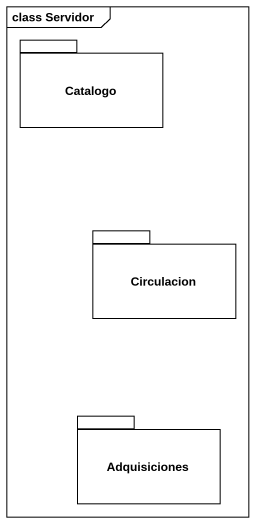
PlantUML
@startuml
mainframe class Servidor
package Catalogo {
}
package Circulacion {
}
package Adquisiciones {
}
@enduml
